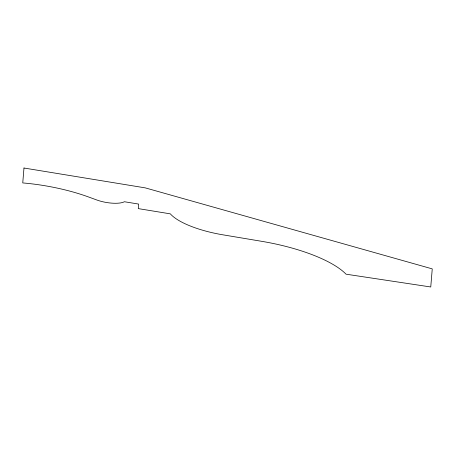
<?xml version="1.0" encoding="UTF-8"?>
<svg xmlns="http://www.w3.org/2000/svg" width="455" height="455" viewBox="0 0 455 455"><rect width="100%" height="100%" fill="white"/><g stroke="black" fill="none" stroke-linecap="round" stroke-linejoin="round"><path stroke-width="0.68" d="M23.978 168.02L22.75 182.927A87.787 27.567 9.8 0 1 88.588 196.992L96.898 200.024A19.195 6.029 9.8 0 0 124.397 201.741L138.65 204.073L138.274 208.612L170.341 213.856A58.28 18.297 9.8 0 0 222.836 234.808L261.608 241.304A95.055 29.848 9.8 0 1 346.05 274.189L430.754 286.98L432.25 268.877L145.299 187.881L23.978 168.02"/></g></svg>
